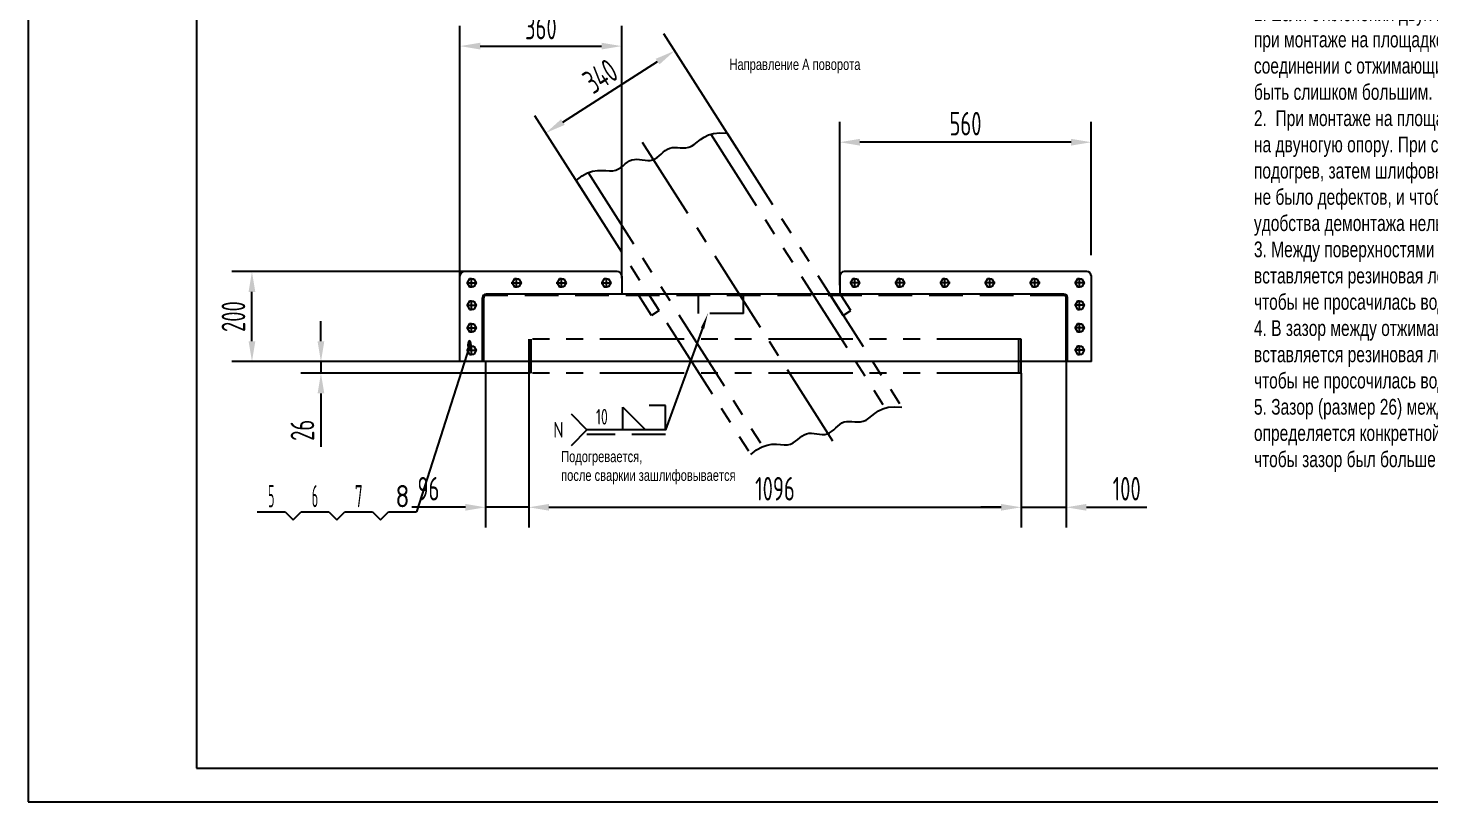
# Model space of a CAD drawing. Header units: millimetres. Extents: x 0 to 6300, y -90 to 4455.
# Drawn here: x 0 to 3120, y 0 to 1721 of the extents above; entities that cross this region are included whole.
import ezdxf
from ezdxf.enums import TextEntityAlignment as Align

# ---------------------------------------------------------------- set-up
doc = ezdxf.new("R2010")
doc.units = ezdxf.units.MM
doc.header["$LTSCALE"] = 150
for name, pattern in [('F', [0.75, 0.5, -0.25]), ('G', [2, 1.25, -0.25, 0.25, -0.25]), ('K', [2.5, 1.25, -0.25, 0.25, -0.25, 0.25, -0.25])]:
    doc.linetypes.add(name, pattern=pattern)
for name, color, linetype in [('01', 7, 'Continuous'), ('02', 1, 'Continuous'), ('04', 2, 'F'), ('05', 4, 'G'), ('07', 6, 'K'), ('08', 1, 'Continuous'), ('11', 3, 'Continuous'), ('13', 3, 'Continuous')]:
    doc.layers.add(name, color=color, linetype=linetype)
doc.styles.get("Standard").update_dxf_attribs({"font": 'isocp', "width": 0.707, "bigfont": 'intecad.shx'})
doc.dimstyles.new('INTE', dxfattribs={"dimscale": 15, "dimtxt": 3.5, "dimasz": 3, "dimexe": 3, "dimexo": 0, "dimgap": 1, "dimtad": 1, "dimdec": 1, "dimdsep": 46, "dimtxsty": 'Standard', "dimcen": 0, "dimclrd": 1, "dimclre": 1, "dimclrt": 3, "dimazin": 0, "dimtfac": 1, "dimtdec": 1, "dimtmove": 0, "dimatfit": 0, "dimfxl": 1, "dimarcsym": 0})

# ---------------------------------------------------------------- blocks, each defined once
blk = doc.blocks.new('*D14')
at = {"layer": '08', "color": 1, "lineweight": -2}
for p, q in [((1114.2, 953.3), (1114.2, 610.2)), ((2210.2, 953.3), (2210.2, 610.2)), ((1159.2, 655.2), (2165.2, 655.2))]:
    blk.add_line(p, q, dxfattribs=at)
at = {"layer": '08', "color": 1}
for points in [[(1159.2, 662.7), (1159.2, 647.7), (1114.2, 655.2)], [(2165.2, 662.7), (2165.2, 647.7), (2210.2, 655.2)]]:
    blk.add_solid(points, dxfattribs=at)
at = {"layer": 'Defpoints', "color": 0}
for p in [(1114.2, 953.3), (2210.2, 953.3), (2210.2, 655.2)]:
    blk.add_point(p, dxfattribs=at)
at = {"layer": '08', "color": 3, "insert": (1662.2, 696.5), "char_height": 52.5, "attachment_point": 5}
blk.add_mtext('1096', dxfattribs=at)
blk = doc.blocks.new('*U15')
at = {"layer": '01'}
for p, q in [((0, 10), (-9, 4.8)), ((-9, 4.8), (-9, 0)), ((-9, -4.8), (-9, 0)), ((9, 4.8), (0, 10)), ((9, 0), (9, 4.8)), ((9, 0), (9, -4.8)), ((0, -10), (-9, -4.8)), ((9, -4.8), (0, -10))]:
    blk.add_line(p, q, dxfattribs=at)
at = {"layer": '05'}
for p, q in [((-10.9, 0), (10.3, 0)), ((0, -11.8), (0, 11.4))]:
    blk.add_line(p, q, dxfattribs=at)
blk = doc.blocks.new('*D17')
at = {"layer": '08', "color": 1, "lineweight": -2}
for p, q in [((651.8, 1024.3), (651.8, 1069.3)), ((961.2, 979.3), (606.8, 979.3)), ((651.8, 979.3), (651.8, 953.3)), ((1117.7, 953.3), (606.8, 953.3)), ((651.8, 908.3), (651.8, 789.7))]:
    blk.add_line(p, q, dxfattribs=at)
at = {"layer": '08', "color": 1}
for points in [[(644.3, 1024.3), (659.3, 1024.3), (651.8, 979.3)], [(644.3, 908.3), (659.3, 908.3), (651.8, 953.3)]]:
    blk.add_solid(points, dxfattribs=at)
at = {"layer": 'Defpoints', "color": 0}
for p in [(961.2, 979.3), (651.8, 953.3), (1117.7, 953.3)]:
    blk.add_point(p, dxfattribs=at)
at = {"layer": '08', "color": 3, "insert": (610.6, 826.5), "char_height": 52.5, "attachment_point": 5, "rotation": 90}
blk.add_mtext('26', dxfattribs=at)
blk = doc.blocks.new('*D18')
at = {"layer": '08', "color": 1, "lineweight": -2}
for p, q in [((1578.2, 1452.2), (1414.8, 1708.4)), ((1190.2, 1511.9), (1401, 1646.3)), ((1291.5, 1269.4), (1128.1, 1525.6))]:
    blk.add_line(p, q, dxfattribs=at)
at = {"layer": '08', "color": 1}
for points in [[(1397, 1652.6), (1405, 1640), (1439, 1670.5)], [(1186.2, 1518.2), (1194.3, 1505.6), (1152.3, 1487.7)]]:
    blk.add_solid(points, dxfattribs=at)
at = {"layer": 'Defpoints', "color": 0}
for p in [(1439, 1670.5), (1578.2, 1452.2), (1291.5, 1269.4)]:
    blk.add_point(p, dxfattribs=at)
at = {"layer": '08', "color": 3, "insert": (1273.4, 1613.9), "char_height": 52.5, "attachment_point": 5, "rotation": 32.5246}
blk.add_mtext('340', dxfattribs=at)
blk = doc.blocks.new('*D25')
at = {"layer": '08', "color": 1, "lineweight": -2}
for p, q in [((1806.2, 1149.3), (1806.2, 1512.1)), ((2366.2, 1215.7), (2366.2, 1512.1)), ((2321.2, 1467.1), (1851.2, 1467.1))]:
    blk.add_line(p, q, dxfattribs=at)
at = {"layer": '08', "color": 1}
for points in [[(1851.2, 1474.6), (1851.2, 1459.6), (1806.2, 1467.1)], [(2321.2, 1474.6), (2321.2, 1459.6), (2366.2, 1467.1)]]:
    blk.add_solid(points, dxfattribs=at)
at = {"layer": 'Defpoints', "color": 0}
for p in [(1806.2, 1467.1), (2366.2, 1215.7), (1806.2, 1149.3)]:
    blk.add_point(p, dxfattribs=at)
at = {"layer": '08', "color": 3, "insert": (2086.2, 1508.3), "char_height": 52.5, "attachment_point": 5}
blk.add_mtext('560', dxfattribs=at)
blk = doc.blocks.new('*D26')
at = {"layer": '08', "color": 1, "lineweight": -2}
for p, q in [((972.8, 1179.3), (453.3, 1179.3)), ((498.3, 1024.3), (498.3, 1134.3)), ((958.2, 979.3), (453.3, 979.3))]:
    blk.add_line(p, q, dxfattribs=at)
at = {"layer": '08', "color": 1}
for points in [[(490.8, 1134.3), (505.8, 1134.3), (498.3, 1179.3)], [(490.8, 1024.3), (505.8, 1024.3), (498.3, 979.3)]]:
    blk.add_solid(points, dxfattribs=at)
at = {"layer": 'Defpoints', "color": 0}
for p in [(498.3, 1179.3), (972.8, 1179.3), (958.2, 979.3)]:
    blk.add_point(p, dxfattribs=at)
at = {"layer": '08', "color": 3, "insert": (457.1, 1079.3), "char_height": 52.5, "attachment_point": 5, "rotation": 90}
blk.add_mtext('200', dxfattribs=at)
blk = doc.blocks.new('*D27')
at = {"layer": '08', "color": 1, "lineweight": -2}
for p, q in [((961.2, 1164.7), (961.2, 1725.8)), ((1321.2, 1164.7), (1321.2, 1725.8)), ((1006.2, 1680.8), (1276.2, 1680.8))]:
    blk.add_line(p, q, dxfattribs=at)
at = {"layer": '08', "color": 1}
for points in [[(1006.2, 1688.3), (1006.2, 1673.3), (961.2, 1680.8)], [(1276.2, 1688.3), (1276.2, 1673.3), (1321.2, 1680.8)]]:
    blk.add_solid(points, dxfattribs=at)
at = {"layer": 'Defpoints', "color": 0}
for p in [(1321.2, 1680.8), (961.2, 1164.7), (1321.2, 1164.7)]:
    blk.add_point(p, dxfattribs=at)
at = {"layer": '08', "color": 3, "insert": (1141.2, 1722.1), "char_height": 52.5, "attachment_point": 5}
blk.add_mtext('360', dxfattribs=at)
blk = doc.blocks.new('*U35', base_point=(6835.5, 3597.4))
at = {"layer": '01'}
blk.add_lwpolyline([(6646.5, 3388.6), (6696.5, 3338.6), (6646.5, 3338.6)], close=True, dxfattribs=at)
at = {"layer": '02'}
blk.add_lwpolyline([(6835.5, 3597.4, 0, 8, 0), (6823.6, 3564.5, 8, 8, 0)], format="xyseb", dxfattribs=at)
for points in [[(6823.6, 3564.5), (6741.5, 3338.6), (6566.5, 3338.6)], [(6531.1, 3374), (6566.5, 3338.6), (6531.1, 3303.3)]]:
    blk.add_lwpolyline(points, dxfattribs=at)
at = {"layer": '04'}
blk.add_line((6741.5, 3328.1), (6566.5, 3328.1), dxfattribs=at)
at = {"layer": '13', "width": 0.707}
blk.add_text('10', height=35, dxfattribs=at).set_placement((6586.5, 3350.1))
at = {"layer": '13', "width": 1.010989}
blk.add_text('N', height=35, dxfattribs=at).set_placement((6491.5, 3321.1), (6514.5, 3321.1), align=Align.FIT)
blk = doc.blocks.new('*D36')
at = {"layer": '08', "color": 1, "lineweight": -2}
for p, q in [((2310.2, 979.3), (2310.2, 610.2)), ((2210.2, 882.6), (2210.2, 610.2)), ((2165.2, 655.2), (2120.2, 655.2)), ((2210.2, 655.2), (2310.2, 655.2)), ((2355.2, 655.2), (2489.6, 655.2))]:
    blk.add_line(p, q, dxfattribs=at)
at = {"layer": '08', "color": 1}
for points in [[(2165.2, 662.7), (2165.2, 647.7), (2210.2, 655.2)], [(2355.2, 662.7), (2355.2, 647.7), (2310.2, 655.2)]]:
    blk.add_solid(points, dxfattribs=at)
at = {"layer": 'Defpoints', "color": 0}
for p in [(2310.2, 979.3), (2210.2, 882.6), (2310.2, 655.2)]:
    blk.add_point(p, dxfattribs=at)
at = {"layer": '08', "color": 3, "insert": (2444.9, 696.5), "char_height": 52.5, "attachment_point": 5}
blk.add_mtext('100', dxfattribs=at)
blk = doc.blocks.new('*D37')
at = {"layer": '08', "color": 1, "lineweight": -2}
for p, q in [((1018.2, 979.3), (1018.2, 610.2)), ((1114.2, 928.9), (1114.2, 610.2)), ((973.2, 655.2), (854, 655.2)), ((1114.2, 655.2), (1018.2, 655.2)), ((1159.2, 655.2), (1204.2, 655.2))]:
    blk.add_line(p, q, dxfattribs=at)
at = {"layer": '08', "color": 1}
for points in [[(973.2, 662.7), (973.2, 647.7), (1018.2, 655.2)], [(1159.2, 662.7), (1159.2, 647.7), (1114.2, 655.2)]]:
    blk.add_solid(points, dxfattribs=at)
at = {"layer": 'Defpoints', "color": 0}
for p in [(1018.2, 979.3), (1114.2, 928.9), (1018.2, 655.2)]:
    blk.add_point(p, dxfattribs=at)
at = {"layer": '08', "color": 3, "insert": (891.1, 696.5), "char_height": 52.5, "attachment_point": 5}
blk.add_mtext('96', dxfattribs=at)
blk = doc.blocks.new('*U52')
at = {"layer": '01'}
for points in [[(25, 292), (25, 5)], [(25, 5), (415, 5)]]:
    blk.add_lwpolyline(points, dxfattribs=at)
at = {"layer": '02'}
for points in [[(0, 297), (0, 0)], [(0, 0), (420, 0)]]:
    blk.add_lwpolyline(points, dxfattribs=at)

msp = doc.modelspace()

# ---------------------------------------------------------------- linework, layer by layer
at = {"layer": '01', "color": 7, "linetype": 'Continuous'}
for p, q in [((961.21, 979.35), (961.21, 1169.35)), ((1311.25, 1179.35), (971.21, 1179.35)), ((2356.21, 1179.35), (1816.23, 1179.35)), ((2366.21, 979.35), (2366.21, 1169.35))]:
    msp.add_line(p, q, dxfattribs=at)
at = {"layer": '01'}
for p, q in [((1321.25, 1169.35), (1321.25, 1129.35)), ((1806.23, 1169.35), (1806.23, 1129.35)), ((1014.21, 979.35), (1014.21, 1127.59)), ((2305.21, 1129.35), (1019.21, 1129.35)), ((2310.21, 979.35), (2310.21, 1127.59)), ((1011.21, 979.35), (1011.21, 1121.35)), ((2313.21, 979.35), (2313.21, 1121.35)), ((2366.21, 979.35), (961.21, 979.35)), ((1418.82, 881.8), (1382.34, 881.8)), ((1418.82, 827.54), (1418.82, 881.8))]:
    msp.add_line(p, q, dxfattribs=at)
at = {"layer": '01', "color": 7, "linetype": 'Continuous'}
for centre, start, end in [((971.21, 1169.35), 90, 180), ((2356.21, 1169.35), 0, 90)]:
    msp.add_arc(centre, 10, start, end, dxfattribs=at)
at = {"layer": '01'}
for centre, radius, start, end in [((1311.25, 1169.35), 10, 0, 90), ((1816.23, 1169.35), 10, 90, 180), ((1019.21, 1121.35), 8, 90, 180), ((2305.21, 1121.35), 8, 0, 90)]:
    msp.add_arc(centre, radius, start, end, dxfattribs=at)
at = {"layer": '02'}
for p, q in [((982.39, 1013.35), (864.25, 645.29)), ((510.19, 645.29), (572.19, 645.29)), ((572.19, 645.29), (589.87, 627.62)), ((589.87, 627.62), (607.54, 645.29)), ((607.54, 645.29), (669.54, 645.29)), ((669.54, 645.29), (687.22, 627.62)), ((687.22, 627.62), (704.9, 645.29)), ((704.9, 645.29), (766.9, 645.29)), ((766.9, 645.29), (784.58, 627.62)), ((784.58, 627.62), (802.25, 645.29)), ((802.25, 645.29), (864.25, 645.29))]:
    msp.add_line(p, q, dxfattribs=at)
at = {"layer": '04', "color": 2, "linetype": 'F'}
for p, q in [((2305.21, 1126.35), (1019.21, 1126.35)), ((1492.01, 1086.35), (1492.01, 1126.35)), ((1592.01, 1086.35), (1592.01, 1126.35)), ((1814.31, 1081.87), (1785.95, 1126.35)), ((1831.17, 1092.62), (1809.67, 1126.35)), ((1814.31, 1081.87), (1831.17, 1092.62)), ((1592.01, 1086.35), (1492.01, 1086.35))]:
    msp.add_line(p, q, dxfattribs=at)
at = {"layer": '04'}
for p, q in [((1387.34, 1081.87), (1358.98, 1126.35)), ((1404.21, 1092.62), (1382.7, 1126.35)), ((1404.21, 1092.62), (1387.34, 1081.87))]:
    msp.add_line(p, q, dxfattribs=at)
at = {"layer": '04', "color": 2, "linetype": 'F'}
for centre, start, end in [((1019.21, 1121.35), 90, 180), ((2305.21, 1121.35), 0, 90)]:
    msp.add_arc(centre, 5, start, end, dxfattribs=at)
at = {"layer": '05', "color": 4, "linetype": 'G'}
msp.add_line((1366.99, 1467.18), (1803.13, 783.21), dxfattribs=at)
at = {"layer": '07', "color": 6, "linetype": 'K'}
for p, q in [((1519.41, 1484.81), (1907.8, 875.73)), ((1556.06, 1486.85), (1944.45, 877.77)), ((1219.86, 1381.72), (1608.25, 772.64)), ((1246.55, 1399.38), (1634.94, 790.31)), ((2210.21, 1029.35), (1114.21, 1029.35)), ((1114.21, 1029.35), (1114.21, 953.35)), ((1119.21, 1029.35), (1119.21, 953.35)), ((2205.21, 953.35), (2205.21, 1029.35)), ((2210.21, 953.35), (2210.21, 1029.35)), ((2210.21, 953.35), (1114.21, 953.35))]:
    msp.add_line(p, q, dxfattribs=at)
for points in [[(1219.86, 1381.72), (1232.86, 1392.13), (1245.07, 1398.89), (1256.48, 1402.71), (1267.09, 1404.33), (1276.9, 1404.49), (1285.9, 1403.93), (1294.09, 1403.37), (1301.46, 1403.54), (1308.03, 1405.02), (1313.94, 1407.62), (1319.33, 1411.01), (1324.35, 1414.86), (1329.16, 1418.8), (1333.91, 1422.52), (1338.75, 1425.65), (1343.83, 1427.87), (1349.27, 1428.93), (1355, 1429.05), (1360.92, 1428.54), (1366.95, 1427.71), (1372.97, 1426.89), (1378.9, 1426.38), (1384.63, 1426.5), (1390.06, 1427.56), (1395.14, 1429.78), (1399.91, 1432.95), (1404.49, 1436.74), (1408.97, 1440.85), (1413.45, 1444.97), (1418.03, 1448.76), (1422.81, 1451.93), (1427.88, 1454.15), (1433.32, 1455.22), (1439.08, 1455.4), (1445.1, 1455.06), (1451.31, 1454.55), (1457.62, 1454.26), (1463.98, 1454.54), (1470.32, 1455.76), (1476.56, 1458.3), (1482.72, 1462.35), (1489.13, 1467.48), (1496.21, 1473.07), (1504.36, 1478.53), (1514.01, 1483.24), (1525.57, 1486.6), (1539.45, 1488), (1556.06, 1486.85)], [(1608.25, 772.64), (1621.25, 783.06), (1633.46, 789.81), (1644.87, 793.63), (1655.48, 795.26), (1665.29, 795.42), (1674.29, 794.85), (1682.48, 794.29), (1689.85, 794.47), (1696.42, 795.94), (1702.33, 798.55), (1707.72, 801.94), (1712.74, 805.78), (1717.55, 809.73), (1722.3, 813.44), (1727.14, 816.58), (1732.22, 818.79), (1737.66, 819.86), (1743.39, 819.98), (1749.31, 819.47), (1755.34, 818.64), (1761.36, 817.81), (1767.29, 817.3), (1773.02, 817.42), (1778.45, 818.49), (1783.53, 820.71), (1788.3, 823.87), (1792.88, 827.67), (1797.36, 831.78), (1801.84, 835.89), (1806.42, 839.69), (1811.2, 842.85), (1816.27, 845.07), (1821.71, 846.15), (1827.48, 846.33), (1833.49, 845.98), (1839.7, 845.48), (1846.01, 845.18), (1852.38, 845.46), (1858.71, 846.69), (1864.96, 849.23), (1871.11, 853.28), (1877.52, 858.4), (1884.6, 864), (1892.75, 869.45), (1902.4, 874.16), (1913.96, 877.52), (1927.84, 878.93), (1944.45, 877.77)]]:
    msp.add_lwpolyline(points, dxfattribs=at)

# ---------------------------------------------------------------- block references
at = {"layer": '01', "xscale": 15, "yscale": 15, "zscale": 15}
msp.add_blockref('*U52', (0, 0), dxfattribs=at)
at = {"layer": '04'}
msp.add_blockref('*U35', (1512.85, 1086.35), dxfattribs=at)
at = {"layer": '05', "xscale": -1, "rotation": 270}
for p in [(987.21, 1154.35), (1087.21, 1154.35), (1187.21, 1154.35), (1287.21, 1154.35), (987.21, 1104.35), (987.21, 1054.35), (987.21, 1004.35)]:
    msp.add_blockref('*U15', p, dxfattribs=at)
at = {"layer": '05', "rotation": 90}
for p in [(1840.21, 1154.35), (1940.21, 1154.35), (2040.21, 1154.35), (2140.21, 1154.35), (2240.21, 1154.35), (2340.21, 1154.35), (2340.21, 1104.35), (2340.21, 1054.35), (2340.21, 1004.35)]:
    msp.add_blockref('*U15', p, dxfattribs=at)

# ---------------------------------------------------------------- texts
at = {"layer": '01', "attachment_point": 1}
for s, insert, char_height in [('{\\fArial|b0|i0|c204|p34;\\C3;Технические требования:\\P1. Если отклонения двух половин кожуха слишком большие, то \\Pпри монтаже на площадке они корректируются резкой, но при\\Pсоединении с отжимающим рычагом зазор между ними не должен\\Pбыть слишком большим.\\P2.  При монтаже на площадке упорные бортики 3 и 4 привариваются\\Pна двуногую опору. При сваривании должен быть произведен\\Pподогрев, затем шлифовка, нужно следить за качеством сварки, чтобы\\Pне было дефектов, и чтобы не повредить отжимающий рычаг. Для\\Pудобства демонтажа нельзя приваривать к кожуху.\\P3. Между поверхностями соприкосновения двух половин кожуха \\Pвставляется резиновая лента, после соединения заливается клей,\\Pчтобы не просачилась вода.\\P4. В зазор между отжимающим рычагом и двумя половинами кожуха\\Pвставляется резиновая лента, спресовывается, заливается клей,\\Pчтобы не просочилась вода.\\P5. Зазор (размер 26) между корпусом кожуха и верхней частью кузова \\Pопределяется конкретной ситуацией, но нужно следить за тем,\\Pчтобы зазор был больше данной величины.}', (2728.04, 1829.74), 35), ('{\\fArial|b0|i0|c204|p34;\\C3;Направление А поворота}', (1561.02, 1652.7), 25), ('{\\fArial|b0|i0|c204|p34;\\C2;Подогревается,\\Pпосле сваркии зашлифовывается}', (1186.38, 780.6), 25)]:
    msp.add_mtext(s, dxfattribs=dict(at, insert=insert, char_height=char_height))
at = {"layer": '02', "width": 0.605172}
msp.add_text('●', height=20, dxfattribs=at).set_placement((976.39, 1003.35), (988.39, 1003.35), align=Align.FIT)
at = {"layer": '11'}
for s, width, p, p2 in [('5', 0.47817, (534.19, 655.29), (548.19, 655.29)), ('6', 0.471643, (631.54, 655.29), (645.54, 655.29)), ('7', 0.654965, (726.98, 655.29), (744.81, 655.29)), ('8', 1.157921, (817.49, 655.29), (849.02, 655.29))]:
    msp.add_text(s, height=49.5, dxfattribs=dict(at, width=width)).set_placement(p, p2, align=Align.FIT)

# ---------------------------------------------------------------- dimensions: what is measured, and where the dimension line sits
at = {"layer": '08'}
for base, p1, p2, picture, middle in [((1321.25, 1680.81), (961.21, 1164.69), (1321.25, 1164.69), '*D27', (1141.23, 1722.06)), ((1806.23, 1467.06), (2366.21, 1215.7), (1806.23, 1149.35), '*D25', (2086.22, 1508.31)), ((1018.21, 655.24), (1114.21, 928.91), (1018.21, 979.35), '*D37', (891.1, 696.49)), ((2310.21, 655.24), (2210.21, 882.64), (2310.21, 979.35), '*D36', (2444.92, 696.49))]:
    dim = msp.add_linear_dim(base=base, p1=p1, p2=p2, dimstyle='INTE', dxfattribs=at)
    dim.commit()
    dim.dimension.update_dxf_attribs({"geometry": picture, "text_midpoint": middle})
dim = msp.add_aligned_dim(p1=(1291.5, 1269.37), p2=(1578.18, 1452.17), distance=258.93, dimstyle='INTE', dxfattribs=at)
dim.commit()
dim.dimension.update_dxf_attribs({"geometry": '*D18', "text_midpoint": (1273.44, 1613.87)})
for base, p1, p2, picture, middle in [((498.34, 1179.35), (958.21, 979.35), (972.82, 1179.35), '*D26', (457.08, 1079.35)), ((651.82, 953.35), (961.21, 979.35), (1117.71, 953.35), '*D17', (610.57, 826.54))]:
    dim = msp.add_linear_dim(base=base, p1=p1, p2=p2, angle=90, dimstyle='INTE', dxfattribs=at)
    dim.commit()
    dim.dimension.update_dxf_attribs({"geometry": picture, "text_midpoint": middle})
dim = msp.add_linear_dim(base=(2210.21, 655.24), p1=(1114.21, 953.35), p2=(2210.21, 953.35), text='1096', dimstyle='INTE', dxfattribs=at)
dim.commit()
dim.dimension.update_dxf_attribs({"geometry": '*D14', "text_midpoint": (1662.21, 696.49)})

doc.saveas('drawing.dxf')
